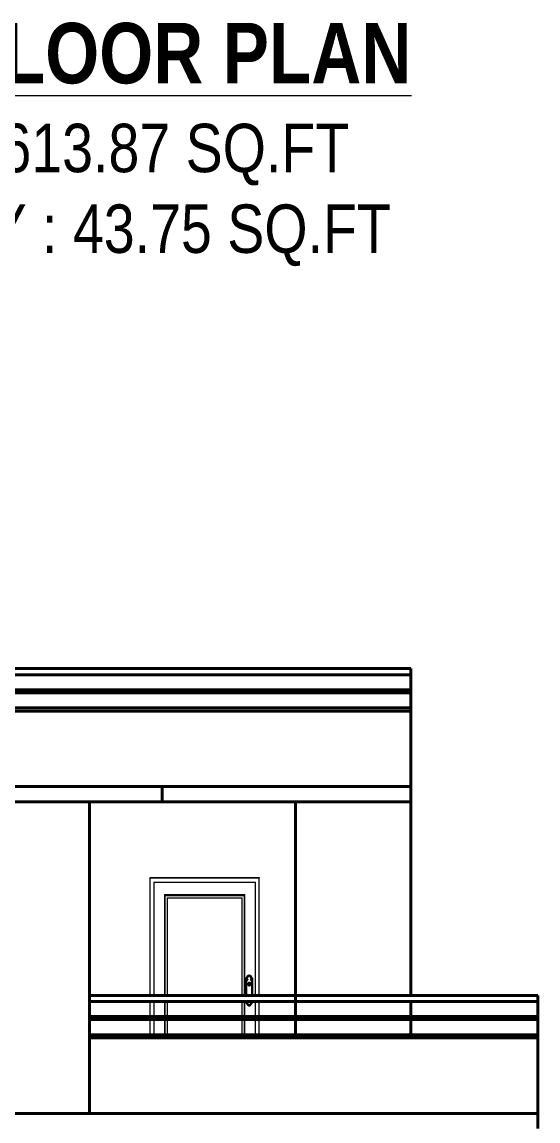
# Model space of a CAD drawing. Header units: inches. Extents: x 160056 to 168773, y -25300 to -22134.
# Drawn here: x 161745.2 to 161915.5, y -24096.3 to -23733.1 of the extents above; entities that cross this region are included whole.
import ezdxf

# ---------------------------------------------------------------- set-up
doc = ezdxf.new("R2010")
doc.units = ezdxf.units.IN
doc.header["$LTSCALE"] = 0.5
doc.header["$MEASUREMENT"] = 0
for name, color, linetype, lineweight in [('Text-100.w', 254, 'Continuous', 9), ('wall', 1, 'Continuous', 40), ('window', 4, 'Continuous', 13)]:
    doc.layers.add(name, color=color, linetype=linetype, lineweight=lineweight)
doc.styles.add('arial', font='arial.ttf')

msp = doc.modelspace()

# ---------------------------------------------------------------- linework, layer by layer
at = {"layer": 'wall'}
for p, q in [((161547.53, -23946.76), (161873.53, -23946.76)), ((161547.53, -23948.76), (161873.53, -23948.76)), ((161873.53, -23946.76), (161873.53, -23990.76)), ((161547.53, -23953.76), (161873.53, -23953.76)), ((161547.53, -23954.76), (161873.53, -23954.76)), ((161547.53, -23959.76), (161873.53, -23959.76)), ((161547.53, -23960.76), (161873.53, -23960.76)), ((161547.53, -23985.76), (161873.53, -23985.76)), ((161791.53, -23985.76), (161791.53, -23990.76)), ((161547.53, -23990.76), (161873.53, -23990.76)), ((161767.53, -23990.76), (161767.53, -24093.76)), ((161835.53, -23990.76), (161835.53, -24068.76)), ((161873.53, -23990.76), (161873.53, -24054.76)), ((161767.53, -24054.76), (161915.53, -24054.76)), ((161915.53, -24098.76), (161915.53, -24054.76)), ((161767.53, -24056.76), (161915.53, -24056.76)), ((161835.53, -24057.76), (161835.53, -24068.76)), ((161873.53, -24056.76), (161873.53, -24061.76)), ((161767.53, -24061.76), (161915.53, -24061.76)), ((161767.53, -24062.76), (161915.53, -24062.76)), ((161873.53, -24062.76), (161873.53, -24067.76)), ((161767.53, -24067.76), (161915.53, -24067.76)), ((161767.53, -24068.76), (161915.53, -24068.76)), ((161547.53, -24093.76), (161915.53, -24093.76))]:
    msp.add_line(p, q, dxfattribs=at)
at = {"layer": 'window'}
for p, q in [((161787.53, -24015.95), (161787.53, -24015.76)), ((161787.53, -24015.76), (161823.53, -24015.76)), ((161823.53, -24015.95), (161787.53, -24015.95)), ((161787.53, -24054.76), (161787.53, -24015.95)), ((161788.74, -24017.34), (161822.33, -24017.34)), ((161788.74, -24017.34), (161788.74, -24054.76)), ((161822.33, -24054.76), (161822.33, -24017.34)), ((161823.53, -24015.76), (161823.53, -24015.95)), ((161823.53, -24054.76), (161823.53, -24015.95)), ((161792.26, -24021.45), (161792.26, -24054.76)), ((161792.26, -24021.45), (161818.8, -24021.45)), ((161792.47, -24021.69), (161818.59, -24021.69)), ((161792.47, -24054.76), (161792.47, -24021.69)), ((161793.16, -24022.49), (161817.9, -24022.49)), ((161793.16, -24022.49), (161793.16, -24054.76)), ((161817.9, -24054.76), (161817.9, -24022.49)), ((161818.59, -24021.69), (161818.59, -24054.76)), ((161818.8, -24054.76), (161818.8, -24021.45)), ((161819.74, -24048.16), (161819.81, -24048.11)), ((161819.76, -24048.19), (161819.82, -24048.14)), ((161819.81, -24048.11), (161819.88, -24048.06)), ((161819.82, -24048.14), (161819.89, -24048.1)), ((161819.88, -24048.06), (161819.95, -24048.03)), ((161819.89, -24048.1), (161819.96, -24048.07)), ((161819.95, -24048.03), (161820.03, -24048.01)), ((161819.96, -24048.07), (161820.04, -24048.05)), ((161820.03, -24048.01), (161820.11, -24047.99)), ((161820.04, -24048.05), (161820.11, -24048.03)), ((161820.11, -24047.99), (161820.19, -24047.99)), ((161820.11, -24048.03), (161820.19, -24048.03)), ((161820.19, -24047.99), (161820.27, -24047.99)), ((161820.19, -24048.03), (161820.27, -24048.03)), ((161820.19, -24048.03), (161820.19, -24048.29)), ((161820.27, -24047.99), (161820.35, -24048.01)), ((161820.27, -24048.03), (161820.35, -24048.05)), ((161820.35, -24048.01), (161820.43, -24048.03)), ((161820.35, -24048.05), (161820.42, -24048.07)), ((161820.42, -24048.07), (161820.49, -24048.1)), ((161820.43, -24048.03), (161820.51, -24048.06)), ((161820.49, -24048.1), (161820.56, -24048.14)), ((161820.51, -24048.06), (161820.58, -24048.11)), ((161820.56, -24048.14), (161820.63, -24048.19)), ((161820.58, -24048.11), (161820.65, -24048.16)), ((161819.05, -24048.97), (161819.24, -24048.89)), ((161819.05, -24048.97), (161819.31, -24049.18)), ((161819.05, -24054.76), (161819.05, -24048.97)), ((161819.08, -24049), (161819.26, -24048.92)), ((161819.08, -24054.76), (161819.08, -24049)), ((161819.24, -24048.89), (161819.28, -24048.87)), ((161819.26, -24048.92), (161819.29, -24048.9)), ((161819.28, -24048.87), (161819.31, -24048.84)), ((161819.29, -24048.9), (161819.33, -24048.88)), ((161819.31, -24048.84), (161819.34, -24048.82)), ((161819.31, -24049.18), (161819.35, -24049.17)), ((161819.31, -24054.76), (161819.31, -24049.18)), ((161819.33, -24048.88), (161819.36, -24048.85)), ((161819.34, -24048.82), (161819.37, -24048.79)), ((161819.35, -24049.17), (161819.41, -24049.13)), ((161819.36, -24049.2), (161819.35, -24049.21)), ((161819.35, -24049.21), (161819.35, -24054.76)), ((161819.36, -24048.85), (161819.39, -24048.82)), ((161819.42, -24049.17), (161819.36, -24049.2)), ((161819.37, -24048.79), (161819.39, -24048.76)), ((161819.39, -24048.76), (161819.41, -24048.72)), ((161819.39, -24048.82), (161819.42, -24048.78)), ((161819.41, -24048.72), (161819.43, -24048.69)), ((161819.41, -24049.13), (161819.46, -24049.1)), ((161819.42, -24048.78), (161819.44, -24048.74)), ((161819.48, -24049.13), (161819.42, -24049.17)), ((161819.43, -24048.69), (161819.45, -24048.65)), ((161819.44, -24048.74), (161819.46, -24048.7)), ((161819.45, -24048.65), (161819.46, -24048.61)), ((161819.46, -24048.61), (161819.49, -24048.52)), ((161819.46, -24048.7), (161819.48, -24048.66)), ((161819.46, -24049.1), (161819.51, -24049.05)), ((161819.48, -24049.41), (161819.47, -24049.45)), ((161819.47, -24049.45), (161819.47, -24049.49)), ((161819.47, -24049.49), (161819.47, -24049.52)), ((161819.47, -24049.52), (161819.48, -24049.56)), ((161819.48, -24048.66), (161819.49, -24048.62)), ((161819.53, -24049.08), (161819.48, -24049.13)), ((161819.5, -24049.38), (161819.48, -24049.41)), ((161819.48, -24049.56), (161819.49, -24049.6)), ((161819.49, -24048.52), (161819.52, -24048.43)), ((161819.49, -24048.62), (161819.52, -24048.53)), ((161819.5, -24049.42), (161819.49, -24049.45)), ((161819.49, -24049.45), (161819.49, -24049.49)), ((161819.49, -24049.49), (161819.49, -24049.52)), ((161819.49, -24049.52), (161819.5, -24049.55)), ((161819.49, -24049.6), (161819.51, -24049.63)), ((161819.52, -24049.35), (161819.5, -24049.38)), ((161819.52, -24049.39), (161819.5, -24049.42)), ((161819.5, -24049.55), (161819.51, -24049.58)), ((161819.51, -24049.05), (161819.55, -24049)), ((161819.51, -24049.58), (161819.53, -24049.61)), ((161819.53, -24049.65), (161819.51, -24049.63)), ((161819.52, -24048.43), (161819.57, -24048.36)), ((161819.52, -24048.53), (161819.55, -24048.45)), ((161819.52, -24049.35), (161819.55, -24049.33)), ((161819.54, -24049.37), (161819.52, -24049.39)), ((161819.58, -24049.03), (161819.53, -24049.08)), ((161819.53, -24049.61), (161819.55, -24049.63)), ((161819.53, -24049.65), (161819.56, -24049.67)), ((161819.56, -24049.35), (161819.54, -24049.37)), ((161819.55, -24048.45), (161819.6, -24048.38)), ((161819.55, -24049), (161819.59, -24048.95)), ((161819.57, -24049.31), (161819.55, -24049.33)), ((161819.55, -24049.63), (161819.57, -24049.65)), ((161819.58, -24049.33), (161819.56, -24049.35)), ((161819.56, -24049.67), (161819.59, -24049.69)), ((161819.57, -24048.36), (161819.62, -24048.28)), ((161819.61, -24049.3), (161819.57, -24049.31)), ((161819.57, -24049.65), (161819.6, -24049.66)), ((161819.62, -24048.98), (161819.58, -24049.03)), ((161819.61, -24049.33), (161819.58, -24049.33)), ((161819.59, -24048.95), (161819.63, -24048.89)), ((161819.59, -24049.69), (161819.62, -24049.69)), ((161819.6, -24048.38), (161819.64, -24048.31)), ((161819.6, -24049.66), (161819.62, -24049.67)), ((161819.64, -24049.3), (161819.61, -24049.3)), ((161819.64, -24049.32), (161819.61, -24049.33)), ((161819.62, -24048.28), (161819.68, -24048.22)), ((161819.66, -24048.92), (161819.62, -24048.98)), ((161819.62, -24049.67), (161819.65, -24049.67)), ((161819.62, -24049.69), (161819.66, -24049.69)), ((161819.63, -24048.89), (161819.66, -24048.83)), ((161819.64, -24048.31), (161819.7, -24048.25)), ((161819.67, -24049.3), (161819.64, -24049.3)), ((161819.67, -24049.33), (161819.64, -24049.32)), ((161819.65, -24049.67), (161819.68, -24049.66)), ((161819.66, -24048.83), (161819.69, -24048.77)), ((161819.69, -24048.85), (161819.66, -24048.92)), ((161819.66, -24049.69), (161819.69, -24049.69)), ((161819.7, -24049.31), (161819.67, -24049.3)), ((161819.7, -24049.33), (161819.67, -24049.33)), ((161819.68, -24048.22), (161819.74, -24048.16)), ((161819.68, -24049.66), (161819.71, -24049.65)), ((161819.69, -24048.77), (161819.7, -24048.71)), ((161819.72, -24048.78), (161819.69, -24048.85)), ((161819.69, -24049.69), (161819.72, -24049.67)), ((161819.7, -24048.25), (161819.76, -24048.19)), ((161819.7, -24048.71), (161819.73, -24048.64)), ((161819.73, -24049.33), (161819.7, -24049.31)), ((161819.72, -24049.35), (161819.7, -24049.33)), ((161819.71, -24049.65), (161819.73, -24049.63)), ((161819.74, -24048.73), (161819.72, -24048.78)), ((161819.74, -24049.37), (161819.72, -24049.35)), ((161819.72, -24049.67), (161819.75, -24049.65)), ((161819.73, -24048.64), (161819.75, -24048.59)), ((161819.76, -24049.35), (161819.73, -24049.33)), ((161819.73, -24049.63), (161819.75, -24049.61)), ((161819.76, -24048.66), (161819.74, -24048.73)), ((161819.76, -24049.39), (161819.74, -24049.37)), ((161819.75, -24048.59), (161819.78, -24048.53)), ((161819.75, -24049.61), (161819.77, -24049.58)), ((161819.75, -24049.65), (161819.77, -24049.63)), ((161819.78, -24048.61), (161819.76, -24048.66)), ((161819.78, -24049.38), (161819.76, -24049.35)), ((161819.77, -24049.42), (161819.76, -24049.39)), ((161819.78, -24049.45), (161819.77, -24049.42)), ((161819.77, -24049.58), (161819.78, -24049.55)), ((161819.77, -24049.63), (161819.79, -24049.6)), ((161819.78, -24048.53), (161819.81, -24048.49)), ((161819.81, -24048.56), (161819.78, -24048.61)), ((161819.79, -24049.41), (161819.78, -24049.38)), ((161819.79, -24049.49), (161819.78, -24049.45)), ((161819.78, -24049.55), (161819.79, -24049.52)), ((161819.81, -24049.45), (161819.79, -24049.41)), ((161819.79, -24049.52), (161819.79, -24049.49)), ((161819.79, -24049.6), (161819.8, -24049.56)), ((161819.8, -24049.56), (161819.81, -24049.52)), ((161819.81, -24048.49), (161819.85, -24048.44)), ((161819.84, -24048.51), (161819.81, -24048.56)), ((161819.81, -24049.49), (161819.81, -24049.45)), ((161819.81, -24049.52), (161819.81, -24049.49)), ((161819.87, -24048.47), (161819.84, -24048.51)), ((161819.84, -24051.02), (161819.85, -24050.84)), ((161819.85, -24051.19), (161819.84, -24051.02)), ((161819.85, -24048.44), (161819.89, -24048.4)), ((161819.85, -24050.84), (161819.89, -24050.67)), ((161819.89, -24051.36), (161819.85, -24051.19)), ((161819.91, -24048.44), (161819.87, -24048.47)), ((161819.89, -24048.4), (161819.94, -24048.37)), ((161819.89, -24050.67), (161819.95, -24050.53)), ((161819.95, -24051.5), (161819.89, -24051.36)), ((161819.9, -24051.02), (161819.91, -24050.87)), ((161819.91, -24051.17), (161819.9, -24051.02)), ((161819.95, -24048.41), (161819.91, -24048.44)), ((161819.91, -24050.87), (161819.94, -24050.73)), ((161819.91, -24051.02), (161819.92, -24050.88)), ((161819.92, -24051.16), (161819.91, -24051.02)), ((161819.94, -24051.3), (161819.91, -24051.17)), ((161819.92, -24050.88), (161819.95, -24050.74)), ((161819.95, -24051.29), (161819.92, -24051.16)), ((161819.94, -24048.37), (161819.98, -24048.34)), ((161819.94, -24050.73), (161819.99, -24050.61)), ((161819.99, -24051.42), (161819.94, -24051.3)), ((161820, -24048.38), (161819.95, -24048.41)), ((161819.95, -24050.53), (161820.03, -24050.42)), ((161819.95, -24050.74), (161820, -24050.63)), ((161820, -24051.4), (161819.95, -24051.29)), ((161820.03, -24051.61), (161819.95, -24051.5)), ((161819.98, -24048.34), (161820.03, -24048.32)), ((161819.99, -24050.61), (161820.06, -24050.52)), ((161819.99, -24051.02), (161820, -24050.91)), ((161820, -24051.12), (161819.99, -24051.02)), ((161820.06, -24051.51), (161819.99, -24051.42)), ((161820.04, -24048.36), (161820, -24048.38)), ((161820, -24050.63), (161820.06, -24050.54)), ((161820, -24050.91), (161820.02, -24050.82)), ((161820.02, -24051.22), (161820, -24051.12)), ((161820.06, -24051.49), (161820, -24051.4)), ((161820.01, -24051.02), (161820.02, -24050.96)), ((161820.02, -24050.82), (161820.03, -24050.8)), ((161820.02, -24051.02), (161820.03, -24050.92)), ((161820.02, -24050.96), (161820.02, -24050.94)), ((161820.03, -24051.11), (161820.02, -24051.02)), ((161820.03, -24051.23), (161820.02, -24051.22)), ((161820.03, -24048.32), (161820.08, -24048.31)), ((161820.03, -24050.42), (161820.12, -24050.36)), ((161820.03, -24050.8), (161820.06, -24050.73)), ((161820.08, -24050.75), (161820.03, -24050.8)), ((161820.03, -24050.8), (161820.03, -24050.8)), ((161820.03, -24050.92), (161820.04, -24050.84)), ((161820.04, -24051.19), (161820.03, -24051.11)), ((161820.03, -24051.23), (161820.03, -24051.23)), ((161820.03, -24051.23), (161820.08, -24051.28)), ((161820.06, -24051.3), (161820.03, -24051.23)), ((161820.12, -24051.68), (161820.03, -24051.61)), ((161820.09, -24048.35), (161820.04, -24048.36)), ((161820.04, -24050.84), (161820.08, -24050.77)), ((161820.08, -24051.27), (161820.04, -24051.19)), ((161820.06, -24050.52), (161820.13, -24050.46)), ((161820.06, -24050.54), (161820.14, -24050.49)), ((161820.06, -24050.73), (161820.1, -24050.67)), ((161820.1, -24051.36), (161820.06, -24051.3)), ((161820.14, -24051.54), (161820.06, -24051.49)), ((161820.13, -24051.57), (161820.06, -24051.51)), ((161820.08, -24048.31), (161820.14, -24048.3)), ((161820.08, -24050.75), (161820.12, -24050.71)), ((161820.08, -24050.77), (161820.08, -24050.75)), ((161820.08, -24051.28), (161820.08, -24051.27)), ((161820.12, -24051.32), (161820.08, -24051.28)), ((161820.14, -24048.34), (161820.09, -24048.35)), ((161820.1, -24050.67), (161820.16, -24050.63)), ((161820.1, -24051.02), (161820.11, -24050.96)), ((161820.11, -24051.07), (161820.1, -24051.02)), ((161820.16, -24051.4), (161820.1, -24051.36)), ((161820.11, -24050.96), (161820.12, -24050.91)), ((161820.12, -24051.12), (161820.11, -24051.07)), ((161820.12, -24050.36), (161820.21, -24050.33)), ((161820.12, -24050.71), (161820.16, -24050.67)), ((161820.12, -24050.91), (161820.13, -24050.87)), ((161820.12, -24050.97), (161820.13, -24050.93)), ((161820.12, -24051.02), (161820.12, -24050.97)), ((161820.12, -24051.06), (161820.12, -24051.02)), ((161820.13, -24051.1), (161820.12, -24051.06)), ((161820.13, -24051.16), (161820.12, -24051.12)), ((161820.16, -24051.36), (161820.12, -24051.32)), ((161820.21, -24051.7), (161820.12, -24051.68)), ((161820.13, -24050.46), (161820.21, -24050.44)), ((161820.13, -24050.87), (161820.16, -24050.84)), ((161820.13, -24050.93), (161820.15, -24050.89)), ((161820.15, -24051.14), (161820.13, -24051.1)), ((161820.16, -24051.19), (161820.13, -24051.16)), ((161820.21, -24051.59), (161820.13, -24051.57)), ((161820.14, -24048.3), (161820.19, -24048.29)), ((161820.19, -24048.34), (161820.14, -24048.34)), ((161820.14, -24050.49), (161820.21, -24050.47)), ((161820.21, -24051.56), (161820.14, -24051.54)), ((161820.15, -24050.89), (161820.17, -24050.86)), ((161820.17, -24051.17), (161820.15, -24051.14)), ((161820.16, -24050.63), (161820.21, -24050.62)), ((161820.16, -24050.67), (161820.21, -24050.66)), ((161820.16, -24050.84), (161820.18, -24050.82)), ((161820.18, -24051.21), (161820.16, -24051.19)), ((161820.21, -24051.37), (161820.16, -24051.36)), ((161820.21, -24051.42), (161820.16, -24051.4)), ((161820.17, -24050.86), (161820.19, -24050.85)), ((161820.19, -24051.19), (161820.17, -24051.17)), ((161820.18, -24050.82), (161820.21, -24050.81)), ((161820.21, -24051.22), (161820.18, -24051.21)), ((161820.19, -24048.29), (161820.25, -24048.3)), ((161820.24, -24048.34), (161820.19, -24048.34)), ((161820.19, -24050.85), (161820.21, -24050.84)), ((161820.21, -24051.19), (161820.19, -24051.19)), ((161820.21, -24050.33), (161820.31, -24050.36)), ((161820.21, -24050.44), (161820.3, -24050.46)), ((161820.21, -24050.47), (161820.29, -24050.49)), ((161820.21, -24050.62), (161820.27, -24050.63)), ((161820.21, -24050.66), (161820.26, -24050.67)), ((161820.21, -24050.81), (161820.24, -24050.82)), ((161820.21, -24050.84), (161820.24, -24050.85)), ((161820.24, -24051.19), (161820.21, -24051.19)), ((161820.24, -24051.21), (161820.21, -24051.22)), ((161820.26, -24051.36), (161820.21, -24051.37)), ((161820.27, -24051.4), (161820.21, -24051.42)), ((161820.29, -24051.54), (161820.21, -24051.56)), ((161820.3, -24051.57), (161820.21, -24051.59)), ((161820.31, -24051.68), (161820.21, -24051.7)), ((161820.29, -24048.35), (161820.24, -24048.34)), ((161820.24, -24050.82), (161820.27, -24050.84)), ((161820.24, -24050.85), (161820.26, -24050.86)), ((161820.26, -24051.17), (161820.24, -24051.19)), ((161820.27, -24051.19), (161820.24, -24051.21)), ((161820.25, -24048.3), (161820.3, -24048.31)), ((161820.26, -24050.67), (161820.31, -24050.71)), ((161820.26, -24050.86), (161820.28, -24050.89)), ((161820.28, -24051.14), (161820.26, -24051.17)), ((161820.31, -24051.32), (161820.26, -24051.36)), ((161820.27, -24050.63), (161820.32, -24050.67)), ((161820.27, -24050.84), (161820.29, -24050.87)), ((161820.29, -24051.16), (161820.27, -24051.19)), ((161820.32, -24051.36), (161820.27, -24051.4)), ((161820.28, -24050.89), (161820.3, -24050.93)), ((161820.3, -24051.1), (161820.28, -24051.14)), ((161820.34, -24048.36), (161820.29, -24048.35)), ((161820.29, -24050.49), (161820.36, -24050.54)), ((161820.29, -24050.87), (161820.31, -24050.91)), ((161820.31, -24051.12), (161820.29, -24051.16)), ((161820.36, -24051.49), (161820.29, -24051.54)), ((161820.3, -24048.31), (161820.35, -24048.32)), ((161820.3, -24050.46), (161820.37, -24050.52)), ((161820.3, -24050.93), (161820.31, -24050.97)), ((161820.31, -24051.06), (161820.3, -24051.1)), ((161820.37, -24051.51), (161820.3, -24051.57)), ((161820.31, -24050.36), (161820.4, -24050.42)), ((161820.31, -24050.71), (161820.34, -24050.75)), ((161820.31, -24050.91), (161820.32, -24050.96)), ((161820.31, -24050.97), (161820.31, -24051.02)), ((161820.31, -24051.02), (161820.31, -24051.06)), ((161820.32, -24051.07), (161820.31, -24051.12)), ((161820.34, -24051.28), (161820.31, -24051.32)), ((161820.4, -24051.61), (161820.31, -24051.68)), ((161820.32, -24050.67), (161820.37, -24050.73)), ((161820.32, -24050.96), (161820.33, -24051.02)), ((161820.33, -24051.02), (161820.32, -24051.07)), ((161820.37, -24051.3), (161820.32, -24051.36)), ((161820.39, -24048.38), (161820.34, -24048.36)), ((161820.4, -24050.8), (161820.34, -24050.75)), ((161820.34, -24050.75), (161820.35, -24050.77)), ((161820.34, -24051.28), (161820.4, -24051.23)), ((161820.35, -24051.27), (161820.34, -24051.28)), ((161820.35, -24048.32), (161820.4, -24048.34)), ((161820.35, -24050.77), (161820.38, -24050.84)), ((161820.38, -24051.19), (161820.35, -24051.27)), ((161820.36, -24050.54), (161820.43, -24050.63)), ((161820.43, -24051.4), (161820.36, -24051.49)), ((161820.37, -24050.52), (161820.44, -24050.61)), ((161820.37, -24050.73), (161820.4, -24050.8)), ((161820.4, -24051.23), (161820.37, -24051.3)), ((161820.44, -24051.42), (161820.37, -24051.51)), ((161820.38, -24050.84), (161820.4, -24050.92)), ((161820.4, -24051.11), (161820.38, -24051.19)), ((161820.43, -24048.41), (161820.39, -24048.38)), ((161820.4, -24048.34), (161820.45, -24048.37)), ((161820.4, -24050.42), (161820.48, -24050.53)), ((161820.4, -24050.8), (161820.4, -24050.8)), ((161820.4, -24050.8), (161820.4, -24050.82)), ((161820.4, -24050.82), (161820.43, -24050.91)), ((161820.4, -24050.92), (161820.41, -24051.02)), ((161820.4, -24050.94), (161820.41, -24050.96)), ((161820.41, -24051.02), (161820.4, -24051.11)), ((161820.41, -24051.08), (161820.4, -24051.09)), ((161820.43, -24051.12), (161820.4, -24051.22)), ((161820.4, -24051.22), (161820.4, -24051.23)), ((161820.4, -24051.23), (161820.4, -24051.23)), ((161820.48, -24051.5), (161820.4, -24051.61)), ((161820.41, -24050.96), (161820.42, -24051.02)), ((161820.42, -24051.02), (161820.41, -24051.08)), ((161820.47, -24048.44), (161820.43, -24048.41)), ((161820.43, -24050.63), (161820.47, -24050.74)), ((161820.43, -24050.91), (161820.43, -24051.02)), ((161820.43, -24051.02), (161820.43, -24051.12)), ((161820.47, -24051.29), (161820.43, -24051.4)), ((161820.44, -24050.61), (161820.49, -24050.73)), ((161820.49, -24051.3), (161820.44, -24051.42)), ((161820.45, -24048.37), (161820.49, -24048.4)), ((161820.51, -24048.47), (161820.47, -24048.44)), ((161820.47, -24050.74), (161820.5, -24050.88)), ((161820.5, -24051.16), (161820.47, -24051.29)), ((161820.48, -24050.53), (161820.54, -24050.67)), ((161820.54, -24051.36), (161820.48, -24051.5)), ((161820.49, -24048.4), (161820.53, -24048.44)), ((161820.49, -24050.73), (161820.52, -24050.87)), ((161820.52, -24051.17), (161820.49, -24051.3)), ((161820.5, -24050.88), (161820.51, -24051.02)), ((161820.51, -24051.02), (161820.5, -24051.16)), ((161820.54, -24048.51), (161820.51, -24048.47)), ((161820.52, -24050.87), (161820.53, -24051.02)), ((161820.53, -24051.02), (161820.52, -24051.17)), ((161820.53, -24048.44), (161820.57, -24048.49)), ((161820.57, -24048.56), (161820.54, -24048.51)), ((161820.54, -24050.67), (161820.58, -24050.84)), ((161820.58, -24051.19), (161820.54, -24051.36)), ((161820.57, -24048.49), (161820.6, -24048.53)), ((161820.6, -24048.61), (161820.57, -24048.56)), ((161820.58, -24049.45), (161820.57, -24049.49)), ((161820.57, -24049.49), (161820.58, -24049.52)), ((161820.59, -24049.41), (161820.58, -24049.45)), ((161820.58, -24049.52), (161820.58, -24049.56)), ((161820.58, -24049.56), (161820.6, -24049.6)), ((161820.58, -24050.84), (161820.59, -24051.02)), ((161820.59, -24051.02), (161820.58, -24051.19)), ((161820.61, -24049.38), (161820.59, -24049.41)), ((161820.6, -24048.53), (161820.63, -24048.59)), ((161820.62, -24048.66), (161820.6, -24048.61)), ((161820.61, -24049.42), (161820.6, -24049.45)), ((161820.6, -24049.45), (161820.6, -24049.49)), ((161820.6, -24049.49), (161820.6, -24049.52)), ((161820.6, -24049.52), (161820.6, -24049.55)), ((161820.6, -24049.55), (161820.62, -24049.58)), ((161820.6, -24049.6), (161820.62, -24049.63)), ((161820.63, -24049.35), (161820.61, -24049.38)), ((161820.62, -24049.39), (161820.61, -24049.42)), ((161820.65, -24048.73), (161820.62, -24048.66)), ((161820.64, -24049.37), (161820.62, -24049.39)), ((161820.62, -24049.58), (161820.63, -24049.61)), ((161820.62, -24049.63), (161820.64, -24049.65)), ((161820.63, -24048.19), (161820.69, -24048.25)), ((161820.63, -24048.59), (161820.66, -24048.64)), ((161820.65, -24049.33), (161820.63, -24049.35)), ((161820.63, -24049.61), (161820.65, -24049.63)), ((161820.66, -24049.35), (161820.64, -24049.37)), ((161820.64, -24049.65), (161820.67, -24049.67)), ((161820.65, -24048.16), (161820.71, -24048.22)), ((161820.66, -24048.78), (161820.65, -24048.73)), ((161820.68, -24049.31), (161820.65, -24049.33)), ((161820.65, -24049.63), (161820.68, -24049.65)), ((161820.66, -24048.64), (161820.68, -24048.71)), ((161820.69, -24048.85), (161820.66, -24048.78)), ((161820.69, -24049.33), (161820.66, -24049.35)), ((161820.67, -24049.67), (161820.7, -24049.69)), ((161820.68, -24048.71), (161820.7, -24048.77)), ((161820.71, -24049.3), (161820.68, -24049.31)), ((161820.68, -24049.65), (161820.7, -24049.66)), ((161820.69, -24048.25), (161820.74, -24048.31)), ((161820.72, -24048.92), (161820.69, -24048.85)), ((161820.72, -24049.33), (161820.69, -24049.33)), ((161820.7, -24048.77), (161820.72, -24048.83)), ((161820.7, -24049.66), (161820.73, -24049.67)), ((161820.7, -24049.69), (161820.73, -24049.69)), ((161820.71, -24048.22), (161820.77, -24048.28)), ((161820.74, -24049.3), (161820.71, -24049.3)), ((161820.72, -24048.83), (161820.75, -24048.89)), ((161820.76, -24048.98), (161820.72, -24048.92)), ((161820.74, -24049.32), (161820.72, -24049.33)), ((161820.73, -24049.67), (161820.76, -24049.67)), ((161820.73, -24049.69), (161820.76, -24049.69)), ((161820.74, -24048.31), (161820.79, -24048.38)), ((161820.78, -24049.3), (161820.74, -24049.3)), ((161820.77, -24049.33), (161820.74, -24049.32)), ((161820.75, -24048.89), (161820.79, -24048.95)), ((161820.81, -24049.03), (161820.76, -24048.98)), ((161820.76, -24049.67), (161820.79, -24049.66)), ((161820.76, -24049.69), (161820.79, -24049.69)), ((161820.77, -24048.28), (161820.82, -24048.36)), ((161820.8, -24049.33), (161820.77, -24049.33)), ((161820.81, -24049.31), (161820.78, -24049.3)), ((161820.79, -24048.38), (161820.83, -24048.45)), ((161820.79, -24048.95), (161820.83, -24049)), ((161820.79, -24049.66), (161820.81, -24049.65)), ((161820.79, -24049.69), (161820.82, -24049.67)), ((161820.83, -24049.35), (161820.8, -24049.33)), ((161820.85, -24049.08), (161820.81, -24049.03)), ((161820.84, -24049.33), (161820.81, -24049.31)), ((161820.81, -24049.65), (161820.84, -24049.63)), ((161820.82, -24048.36), (161820.86, -24048.43)), ((161820.82, -24049.67), (161820.85, -24049.65)), ((161820.83, -24048.45), (161820.86, -24048.53)), ((161820.83, -24049), (161820.88, -24049.05)), ((161820.85, -24049.37), (161820.83, -24049.35)), ((161820.86, -24049.35), (161820.84, -24049.33)), ((161820.84, -24049.63), (161820.86, -24049.61)), ((161820.91, -24049.13), (161820.85, -24049.08)), ((161820.87, -24049.39), (161820.85, -24049.37)), ((161820.85, -24049.65), (161820.87, -24049.63)), ((161820.86, -24048.43), (161820.9, -24048.52)), ((161820.86, -24048.53), (161820.89, -24048.62)), ((161820.88, -24049.38), (161820.86, -24049.35)), ((161820.86, -24049.61), (161820.87, -24049.58)), ((161820.88, -24049.42), (161820.87, -24049.39)), ((161820.87, -24049.58), (161820.89, -24049.55)), ((161820.87, -24049.63), (161820.89, -24049.6)), ((161820.88, -24049.05), (161820.93, -24049.1)), ((161820.9, -24049.41), (161820.88, -24049.38)), ((161820.89, -24049.45), (161820.88, -24049.42)), ((161820.89, -24048.62), (161820.91, -24048.66)), ((161820.89, -24049.49), (161820.89, -24049.45)), ((161820.89, -24049.52), (161820.89, -24049.49)), ((161820.89, -24049.55), (161820.89, -24049.52)), ((161820.89, -24049.6), (161820.91, -24049.56)), ((161820.9, -24048.52), (161820.92, -24048.61)), ((161820.91, -24049.45), (161820.9, -24049.41)), ((161820.91, -24048.66), (161820.92, -24048.7)), ((161820.96, -24049.17), (161820.91, -24049.13)), ((161820.92, -24049.49), (161820.91, -24049.45)), ((161820.91, -24049.52), (161820.92, -24049.49)), ((161820.91, -24049.56), (161820.91, -24049.52)), ((161820.92, -24048.61), (161820.94, -24048.65)), ((161820.92, -24048.7), (161820.94, -24048.74)), ((161820.93, -24049.1), (161820.98, -24049.13)), ((161820.94, -24048.65), (161820.95, -24048.69)), ((161820.94, -24048.74), (161820.97, -24048.78)), ((161820.95, -24048.69), (161820.97, -24048.72)), ((161821.02, -24049.2), (161820.96, -24049.17)), ((161820.97, -24048.72), (161820.99, -24048.76)), ((161820.97, -24048.78), (161820.99, -24048.82)), ((161820.98, -24049.13), (161821.03, -24049.17)), ((161820.99, -24048.76), (161821.02, -24048.79)), ((161820.99, -24048.82), (161821.02, -24048.85)), ((161821.02, -24048.79), (161821.05, -24048.82)), ((161821.02, -24048.85), (161821.06, -24048.88)), ((161821.04, -24049.21), (161821.02, -24049.2)), ((161821.03, -24049.17), (161821.07, -24049.18)), ((161821.04, -24054.76), (161821.04, -24049.21)), ((161821.05, -24048.82), (161821.07, -24048.84)), ((161821.06, -24048.88), (161821.09, -24048.9)), ((161821.07, -24048.84), (161821.11, -24048.87)), ((161821.33, -24048.97), (161821.07, -24049.18)), ((161821.07, -24049.18), (161821.07, -24054.76)), ((161821.09, -24048.9), (161821.13, -24048.92)), ((161821.11, -24048.87), (161821.14, -24048.89)), ((161821.13, -24048.92), (161821.3, -24049)), ((161821.14, -24048.89), (161821.33, -24048.97)), ((161821.3, -24049), (161821.3, -24054.76)), ((161821.33, -24048.97), (161821.33, -24054.76)), ((161787.53, -24061.76), (161787.53, -24056.76)), ((161788.74, -24056.76), (161788.74, -24061.76)), ((161792.26, -24056.76), (161792.26, -24061.76)), ((161792.47, -24061.76), (161792.47, -24056.76)), ((161793.16, -24056.76), (161793.16, -24061.76)), ((161817.9, -24061.76), (161817.9, -24056.76)), ((161818.59, -24056.76), (161818.59, -24061.76)), ((161818.8, -24057.76), (161818.8, -24056.76)), ((161818.8, -24061.76), (161818.8, -24056.76)), ((161819.05, -24057.2), (161819.05, -24056.76)), ((161819.05, -24057.2), (161819.31, -24056.99)), ((161819.24, -24057.28), (161819.05, -24057.2)), ((161819.08, -24057.17), (161819.08, -24056.76)), ((161819.26, -24057.25), (161819.08, -24057.17)), ((161819.28, -24057.3), (161819.24, -24057.28)), ((161819.29, -24057.27), (161819.26, -24057.25)), ((161819.31, -24057.33), (161819.28, -24057.3)), ((161819.33, -24057.29), (161819.29, -24057.27)), ((161819.31, -24056.99), (161819.31, -24056.76)), ((161819.35, -24057.01), (161819.31, -24056.99)), ((161819.34, -24057.35), (161819.31, -24057.33)), ((161819.36, -24057.32), (161819.33, -24057.29)), ((161819.37, -24057.38), (161819.34, -24057.35)), ((161819.35, -24056.76), (161819.35, -24056.96)), ((161819.35, -24056.96), (161819.36, -24056.97)), ((161819.41, -24057.04), (161819.35, -24057.01)), ((161819.36, -24056.97), (161819.42, -24057)), ((161819.39, -24057.35), (161819.36, -24057.32)), ((161819.39, -24057.41), (161819.37, -24057.38)), ((161819.42, -24057.39), (161819.39, -24057.35)), ((161819.41, -24057.45), (161819.39, -24057.41)), ((161819.46, -24057.08), (161819.41, -24057.04)), ((161819.43, -24057.49), (161819.41, -24057.45)), ((161819.42, -24057), (161819.48, -24057.04)), ((161819.44, -24057.43), (161819.42, -24057.39)), ((161819.45, -24057.52), (161819.43, -24057.49)), ((161819.46, -24057.47), (161819.44, -24057.43)), ((161819.46, -24057.56), (161819.45, -24057.52)), ((161819.51, -24057.12), (161819.46, -24057.08)), ((161819.48, -24057.51), (161819.46, -24057.47)), ((161819.49, -24057.65), (161819.46, -24057.56)), ((161819.48, -24057.04), (161819.53, -24057.09)), ((161819.49, -24057.55), (161819.48, -24057.51)), ((161819.52, -24057.64), (161819.49, -24057.55)), ((161819.52, -24057.74), (161819.49, -24057.65)), ((161819.55, -24057.17), (161819.51, -24057.12)), ((161819.55, -24057.72), (161819.52, -24057.64)), ((161819.52, -24057.64), (161819.55, -24057.72)), ((161819.54, -24057.76), (161819.52, -24057.74)), ((161819.52, -24057.74), (161819.57, -24057.82)), ((161819.53, -24056.76), (161819.56, -24056.78)), ((161819.53, -24056.76), (161819.53, -24056.76)), ((161819.53, -24057.09), (161819.58, -24057.14)), ((161819.59, -24057.22), (161819.55, -24057.17)), ((161819.58, -24057.76), (161819.55, -24057.72)), ((161819.55, -24057.72), (161819.6, -24057.79)), ((161819.56, -24056.78), (161819.59, -24056.8)), ((161819.57, -24056.76), (161819.6, -24056.77)), ((161819.57, -24057.82), (161819.62, -24057.89)), ((161819.58, -24057.14), (161819.62, -24057.19)), ((161819.59, -24056.8), (161819.62, -24056.8)), ((161819.63, -24057.28), (161819.59, -24057.22)), ((161819.6, -24056.77), (161819.62, -24056.78)), ((161819.6, -24057.79), (161819.64, -24057.86)), ((161819.62, -24056.78), (161819.65, -24056.78)), ((161819.62, -24056.8), (161819.66, -24056.8)), ((161819.62, -24057.19), (161819.66, -24057.26)), ((161819.62, -24057.89), (161819.68, -24057.95)), ((161819.66, -24057.34), (161819.63, -24057.28)), ((161819.64, -24057.86), (161819.7, -24057.93)), ((161819.65, -24056.78), (161819.68, -24056.77)), ((161819.66, -24056.8), (161819.69, -24056.8)), ((161819.66, -24057.26), (161819.69, -24057.32)), ((161819.69, -24057.41), (161819.66, -24057.34)), ((161819.66, -24057.34), (161819.69, -24057.41)), ((161819.68, -24056.77), (161819.71, -24056.76)), ((161819.68, -24057.95), (161819.74, -24058.01)), ((161819.69, -24056.8), (161819.72, -24056.78)), ((161819.69, -24057.32), (161819.72, -24057.39)), ((161819.72, -24057.39), (161819.69, -24057.32)), ((161819.7, -24057.46), (161819.69, -24057.41)), ((161819.69, -24057.41), (161819.7, -24057.46)), ((161819.73, -24057.53), (161819.7, -24057.46)), ((161819.7, -24057.46), (161819.73, -24057.53)), ((161819.7, -24057.93), (161819.76, -24057.98)), ((161819.72, -24056.78), (161819.75, -24056.76)), ((161819.72, -24057.39), (161819.74, -24057.44)), ((161819.74, -24057.44), (161819.72, -24057.39)), ((161819.75, -24057.59), (161819.73, -24057.53)), ((161819.73, -24057.53), (161819.75, -24057.59)), ((161819.74, -24057.44), (161819.76, -24057.51)), ((161819.76, -24057.51), (161819.74, -24057.44)), ((161819.74, -24058.01), (161819.81, -24058.06)), ((161819.75, -24056.76), (161819.75, -24056.76)), ((161819.78, -24057.64), (161819.75, -24057.59)), ((161819.75, -24057.59), (161819.78, -24057.64)), ((161819.76, -24057.51), (161819.78, -24057.56)), ((161819.78, -24057.56), (161819.76, -24057.51)), ((161819.76, -24057.98), (161819.82, -24058.03)), ((161819.78, -24057.56), (161819.81, -24057.61)), ((161819.81, -24057.61), (161819.78, -24057.56)), ((161819.81, -24057.68), (161819.78, -24057.64)), ((161819.78, -24057.64), (161819.81, -24057.68)), ((161819.81, -24057.61), (161819.84, -24057.66)), ((161819.84, -24057.66), (161819.81, -24057.61)), ((161819.85, -24057.73), (161819.81, -24057.68)), ((161819.81, -24057.68), (161819.85, -24057.73)), ((161819.81, -24058.06), (161819.88, -24058.11)), ((161819.82, -24058.03), (161819.89, -24058.07)), ((161819.84, -24057.66), (161819.87, -24057.7)), ((161819.87, -24057.7), (161819.84, -24057.66)), ((161819.88, -24057.76), (161819.85, -24057.73)), ((161819.85, -24057.73), (161819.89, -24057.77)), ((161819.87, -24057.7), (161819.91, -24057.73)), ((161819.91, -24057.73), (161819.87, -24057.7)), ((161819.88, -24058.11), (161819.95, -24058.14)), ((161819.89, -24057.77), (161819.94, -24057.8)), ((161819.89, -24058.07), (161819.96, -24058.1)), ((161819.91, -24057.73), (161819.95, -24057.76)), ((161819.95, -24057.76), (161819.91, -24057.73)), ((161819.94, -24057.8), (161819.98, -24057.83)), ((161820, -24057.79), (161819.95, -24057.76)), ((161819.95, -24058.14), (161820.03, -24058.16)), ((161819.96, -24058.1), (161820.04, -24058.13)), ((161819.98, -24057.83), (161820.03, -24057.85)), ((161820.04, -24057.81), (161820, -24057.79)), ((161820.03, -24057.85), (161820.08, -24057.87)), ((161820.03, -24058.16), (161820.11, -24058.18)), ((161820.09, -24057.82), (161820.04, -24057.81)), ((161820.04, -24058.13), (161820.11, -24058.14)), ((161820.08, -24057.87), (161820.14, -24057.87)), ((161820.14, -24057.83), (161820.09, -24057.82)), ((161820.11, -24058.14), (161820.19, -24058.14)), ((161820.11, -24058.18), (161820.19, -24058.18)), ((161820.19, -24057.84), (161820.14, -24057.83)), ((161820.14, -24057.87), (161820.19, -24057.88)), ((161820.24, -24057.83), (161820.19, -24057.84)), ((161820.19, -24057.88), (161820.25, -24057.87)), ((161820.19, -24058.14), (161820.19, -24057.88)), ((161820.19, -24058.14), (161820.27, -24058.14)), ((161820.19, -24058.18), (161820.27, -24058.18)), ((161820.29, -24057.82), (161820.24, -24057.83)), ((161820.25, -24057.87), (161820.3, -24057.87)), ((161820.27, -24058.14), (161820.35, -24058.13)), ((161820.27, -24058.18), (161820.35, -24058.16)), ((161820.34, -24057.81), (161820.29, -24057.82)), ((161820.3, -24057.87), (161820.35, -24057.85)), ((161820.39, -24057.79), (161820.34, -24057.81)), ((161820.35, -24057.85), (161820.4, -24057.83)), ((161820.35, -24058.13), (161820.42, -24058.1)), ((161820.35, -24058.16), (161820.43, -24058.14)), ((161820.43, -24057.76), (161820.39, -24057.79)), ((161820.4, -24057.83), (161820.45, -24057.8)), ((161820.42, -24058.1), (161820.49, -24058.07)), ((161820.43, -24057.76), (161820.47, -24057.73)), ((161820.47, -24057.73), (161820.43, -24057.76)), ((161820.43, -24058.14), (161820.51, -24058.11)), ((161820.45, -24057.8), (161820.49, -24057.77)), ((161820.47, -24057.73), (161820.51, -24057.7)), ((161820.51, -24057.7), (161820.47, -24057.73)), ((161820.49, -24057.77), (161820.53, -24057.73)), ((161820.49, -24058.07), (161820.56, -24058.03)), ((161820.53, -24057.73), (161820.5, -24057.76)), ((161820.51, -24057.7), (161820.54, -24057.66)), ((161820.54, -24057.66), (161820.51, -24057.7)), ((161820.51, -24058.11), (161820.58, -24058.06)), ((161820.57, -24057.68), (161820.53, -24057.73)), ((161820.53, -24057.73), (161820.57, -24057.68)), ((161820.54, -24057.66), (161820.57, -24057.61)), ((161820.57, -24057.61), (161820.54, -24057.66)), ((161820.56, -24058.03), (161820.63, -24057.98)), ((161820.57, -24057.61), (161820.6, -24057.56)), ((161820.6, -24057.56), (161820.57, -24057.61)), ((161820.6, -24057.64), (161820.57, -24057.68)), ((161820.57, -24057.68), (161820.6, -24057.64)), ((161820.58, -24058.06), (161820.65, -24058.01)), ((161820.6, -24057.56), (161820.62, -24057.51)), ((161820.62, -24057.51), (161820.6, -24057.56)), ((161820.63, -24057.59), (161820.6, -24057.64)), ((161820.6, -24057.64), (161820.63, -24057.59)), ((161820.62, -24057.51), (161820.65, -24057.44)), ((161820.65, -24057.44), (161820.62, -24057.51)), ((161820.66, -24057.53), (161820.63, -24057.59)), ((161820.63, -24057.59), (161820.66, -24057.53)), ((161820.63, -24057.98), (161820.69, -24057.93)), ((161820.64, -24056.76), (161820.67, -24056.78)), ((161820.64, -24056.76), (161820.64, -24056.76)), ((161820.65, -24057.44), (161820.66, -24057.39)), ((161820.66, -24057.39), (161820.65, -24057.44)), ((161820.65, -24058.01), (161820.71, -24057.95)), ((161820.66, -24057.39), (161820.69, -24057.32)), ((161820.69, -24057.32), (161820.66, -24057.39)), ((161820.68, -24057.46), (161820.66, -24057.53)), ((161820.66, -24057.53), (161820.68, -24057.46)), ((161820.67, -24056.78), (161820.7, -24056.8)), ((161820.68, -24056.76), (161820.7, -24056.77)), ((161820.7, -24057.41), (161820.68, -24057.46)), ((161820.68, -24057.46), (161820.7, -24057.41)), ((161820.69, -24057.32), (161820.72, -24057.26)), ((161820.69, -24057.93), (161820.74, -24057.86)), ((161820.7, -24056.77), (161820.73, -24056.78)), ((161820.7, -24056.8), (161820.73, -24056.8)), ((161820.72, -24057.34), (161820.7, -24057.41)), ((161820.7, -24057.41), (161820.72, -24057.34)), ((161820.71, -24057.95), (161820.79, -24057.85)), ((161820.72, -24057.26), (161820.76, -24057.19)), ((161820.75, -24057.28), (161820.72, -24057.34)), ((161820.73, -24056.78), (161820.76, -24056.78)), ((161820.73, -24056.8), (161820.76, -24056.8)), ((161820.74, -24057.86), (161820.79, -24057.79)), ((161820.79, -24057.22), (161820.75, -24057.28)), ((161820.76, -24056.78), (161820.79, -24056.77)), ((161820.76, -24056.8), (161820.79, -24056.8)), ((161820.76, -24057.19), (161820.81, -24057.14)), ((161820.79, -24056.77), (161820.81, -24056.76)), ((161820.79, -24056.8), (161820.82, -24056.78)), ((161820.83, -24057.17), (161820.79, -24057.22)), ((161820.83, -24057.72), (161820.79, -24057.79)), ((161820.86, -24057.74), (161820.79, -24057.85)), ((161820.81, -24057.14), (161820.85, -24057.09)), ((161820.82, -24056.78), (161820.85, -24056.76)), ((161820.88, -24057.12), (161820.83, -24057.17)), ((161820.86, -24057.64), (161820.83, -24057.72)), ((161820.85, -24056.76), (161820.85, -24056.76)), ((161820.85, -24057.09), (161820.91, -24057.04)), ((161820.89, -24057.55), (161820.86, -24057.64)), ((161820.9, -24057.65), (161820.86, -24057.74)), ((161820.93, -24057.08), (161820.88, -24057.12)), ((161820.91, -24057.51), (161820.89, -24057.55)), ((161820.92, -24057.56), (161820.9, -24057.65)), ((161820.91, -24057.04), (161820.96, -24057)), ((161820.92, -24057.47), (161820.91, -24057.51)), ((161820.94, -24057.43), (161820.92, -24057.47)), ((161820.94, -24057.52), (161820.92, -24057.56)), ((161820.98, -24057.04), (161820.93, -24057.08)), ((161820.97, -24057.39), (161820.94, -24057.43)), ((161820.95, -24057.49), (161820.94, -24057.52)), ((161820.97, -24057.45), (161820.95, -24057.49)), ((161820.96, -24057), (161821.02, -24056.97)), ((161820.99, -24057.35), (161820.97, -24057.39)), ((161820.99, -24057.41), (161820.97, -24057.45)), ((161821.03, -24057.01), (161820.98, -24057.04)), ((161821.02, -24057.32), (161820.99, -24057.35)), ((161821.02, -24057.38), (161820.99, -24057.41)), ((161821.02, -24056.97), (161821.04, -24056.96)), ((161821.06, -24057.29), (161821.02, -24057.32)), ((161821.05, -24057.35), (161821.02, -24057.38)), ((161821.07, -24056.99), (161821.03, -24057.01)), ((161821.04, -24056.96), (161821.04, -24056.76)), ((161821.07, -24057.33), (161821.05, -24057.35)), ((161821.09, -24057.27), (161821.06, -24057.29)), ((161821.07, -24056.76), (161821.07, -24056.99)), ((161821.33, -24057.2), (161821.07, -24056.99)), ((161821.11, -24057.3), (161821.07, -24057.33)), ((161821.13, -24057.25), (161821.09, -24057.27)), ((161821.14, -24057.28), (161821.11, -24057.3)), ((161821.3, -24057.17), (161821.13, -24057.25)), ((161821.33, -24057.2), (161821.14, -24057.28)), ((161821.3, -24056.76), (161821.3, -24057.17)), ((161821.33, -24056.76), (161821.33, -24057.2)), ((161822.33, -24061.76), (161822.33, -24056.76)), ((161823.53, -24061.76), (161823.53, -24056.76)), ((161787.53, -24067.76), (161787.53, -24062.76)), ((161788.74, -24062.76), (161788.74, -24067.76)), ((161792.26, -24062.76), (161792.26, -24067.76)), ((161792.47, -24067.76), (161792.47, -24062.76)), ((161793.16, -24062.76), (161793.16, -24067.76)), ((161817.9, -24067.76), (161817.9, -24062.76)), ((161818.59, -24062.76), (161818.59, -24067.76)), ((161818.8, -24067.76), (161818.8, -24062.76)), ((161822.33, -24067.76), (161822.33, -24062.76)), ((161823.53, -24067.76), (161823.53, -24062.76))]:
    msp.add_line(p, q, dxfattribs=at)

# ---------------------------------------------------------------- texts
at = {"layer": 'Text-100.w', "insert": (161763.05, -23733.35), "char_height": 20, "width": 569.1024, "attachment_point": 2, "style": 'arial'}
msp.add_mtext('\\A1;{\\fArial Narrow|b1|i0|c0|p34;\\LFIRST FLOOR PLAN\\P\\fArial Narrow|b0|i0|c0|p34;\\H0.8x;\\lAREA : 613.87 SQ.FT\\PBALCONY : 43.75 SQ.FT}', dxfattribs=at)

doc.saveas('drawing.dxf')
